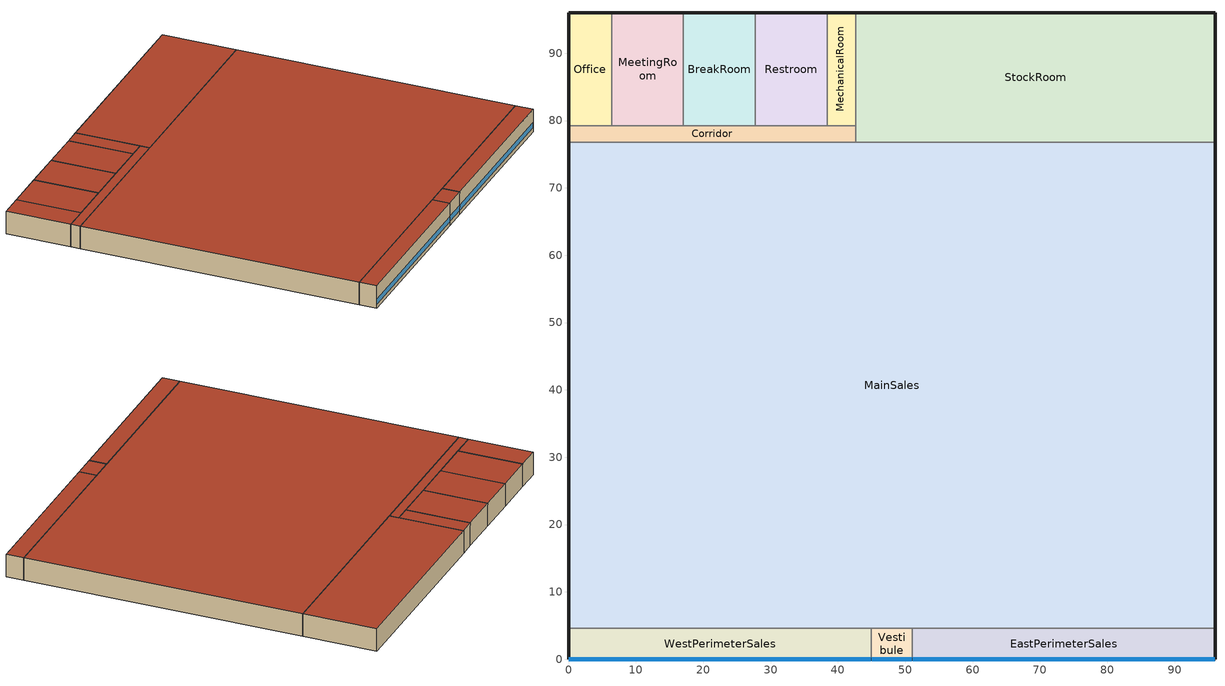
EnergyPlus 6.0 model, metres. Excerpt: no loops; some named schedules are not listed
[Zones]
Office
 floor ground (Unheated - 8in Slab with Carpet_R-20 for 24 in._Ext-slab): 6.4,96.01 6.4,79.25 0,79.25 0,96.01 z0
 wall outside (Mass_R-15.4 ci_Ext-wall): 6.4,96.01 0,96.01 0,79.25 z0:6.1
 wall to MeetingRoom (Standard_Int-Wall): 6.4,79.25 6.4,96.01 z0:6.1
 wall to Corridor (Standard_Int-Wall): 0,79.25 6.4,79.25 z0:6.1
 roof outside (IEAD_R-30 ci_Roof): 6.4,79.25 6.4,96.01 0,96.01 0,79.25 z6.1
BreakRoom
 floor ground (Unheated - 8in Slab with Carpet_R-20 for 24 in._Ext-slab): 27.74,96.01 27.74,79.25 17.07,79.25 17.07,96.01 z0
 wall outside (Mass_R-15.4 ci_Ext-wall): 27.74,96.01 17.07,96.01 z0:6.1
 wall to Corridor (Standard_Int-Wall): 17.07,79.25 27.74,79.25 z0:6.1
 wall to MeetingRoom (Standard_Int-Wall): 17.07,96.01 17.07,79.25 z0:6.1
 wall to Restroom (Standard_Int-Wall): 27.74,79.25 27.74,96.01 z0:6.1
 roof outside (IEAD_R-30 ci_Roof): 27.74,79.25 27.74,96.01 17.07,96.01 17.07,79.25 z6.1
WestPerimeterSales
 floor ground (Unheated - 8in Slab with Carpet_R-20 for 24 in._Ext-slab): 44.96,4.57 44.96,0 0,0 0,4.57 z0
 wall outside (Mass_R-15.4 ci_Ext-wall): 0,4.57 0,0 44.96,0 z0:6.1
 wall to MainSales (Standard_Int-Wall): 44.96,4.57 0,4.57 z0:6.1
 wall to Vestibule (Standard_Int-Wall): 44.96,0 44.96,4.57 z0:6.1
 window (Retail_AEDG_window_6_UValue_2.556_SHGC_0.4_VT_0.51): 0.05,0 44.91,0 z1.1:2.45
 roof outside (IEAD_R-30 ci_Roof): 44.96,0 44.96,4.57 0,4.57 0,0 z6.1
Corridor
 floor ground (Unheated - 8in Slab with Carpet_R-20 for 24 in._Ext-slab): 42.67,79.25 42.67,76.81 0,76.81 0,79.25 z0
 wall outside (Mass_R-15.4 ci_Ext-wall): 0,79.25 0,76.81 z0:6.1
 wall to StockRoom (Standard_Int-Wall): 42.67,76.81 42.67,79.25 z0:6.1
 wall to MainSales (Standard_Int-Wall): 0,76.81 42.67,76.81 z0:6.1
 wall to MeetingRoom (Standard_Int-Wall): 17.07,79.25 6.4,79.25 z0:6.1
 wall to Restroom (Standard_Int-Wall): 38.4,79.25 27.74,79.25 z0:6.1
 wall to MechanicalRoom (Standard_Int-Wall): 42.67,79.25 38.4,79.25 z0:6.1
 roof outside (IEAD_R-30 ci_Roof): 42.67,76.81 42.67,79.25 0,79.25 0,76.81 z6.1
EastPerimeterSales
 floor ground (Unheated - 8in Slab with Carpet_R-20 for 24 in._Ext-slab): 96.01,4.57 96.01,0 51.05,0 51.05,4.57 z0
 wall outside (Mass_R-15.4 ci_Ext-wall): 51.05,0 96.01,0 96.01,4.57 z0:6.1
 wall to MainSales (Standard_Int-Wall): 96.01,4.57 51.05,4.57 z0:6.1
 wall to Vestibule (Standard_Int-Wall): 51.05,4.57 51.05,0 z0:6.1
 window (Retail_AEDG_window_6_UValue_2.556_SHGC_0.4_VT_0.51): 51.1,0 95.96,0 z1.1:2.45
 roof outside (IEAD_R-30 ci_Roof): 96.01,0 96.01,4.57 51.05,4.57 51.05,0 z6.1
Vestibule
 floor ground (Unheated - 8in Slab with Carpet_R-20 for 24 in._Ext-slab): 51.05,4.57 51.05,0 44.96,0 44.96,4.57 z0
 wall outside (Mass_R-15.4 ci_Ext-wall): 44.96,0 51.05,0 z0:6.1
 wall to MainSales (Standard_Int-Wall): 51.05,4.57 44.96,4.57 z0:6.1
 window (Retail_AEDG_window_6_UValue_2.556_SHGC_0.4_VT_0.51): 45.01,0 51,0 z1.1:2.45
 roof outside (IEAD_R-30 ci_Roof): 51.05,0 51.05,4.57 44.96,4.57 44.96,0 z6.1
StockRoom
 floor ground (Unheated - 8in Slab with Carpet_R-20 for 24 in._Ext-slab): 96.01,96.01 96.01,76.81 42.67,76.81 42.67,96.01 z0
 wall outside (Mass_R-15.4 ci_Ext-wall): 96.01,76.81 96.01,96.01 42.67,96.01 z0:6.1
 wall to MechanicalRoom (Standard_Int-Wall): 42.67,96.01 42.67,79.25 z0:6.1
 wall to MainSales (Standard_Int-Wall): 42.67,76.81 96.01,76.81 z0:6.1
 roof outside (IEAD_R-30 ci_Roof): 96.01,76.81 96.01,96.01 42.67,96.01 42.67,76.81 z6.1
MainSales
 floor ground (Unheated - 8in Slab with Carpet_R-20 for 24 in._Ext-slab): 96.01,76.81 96.01,4.57 0,4.57 0,76.81 z0
 wall outside (Mass_R-15.4 ci_Ext-wall): 96.01,4.57 96.01,76.81 / 0,76.81 0,4.57 z0:6.1
 roof outside (IEAD_R-30 ci_Roof): 96.01,4.57 96.01,76.81 0,76.81 0,4.57 z6.1
MeetingRoom
 floor ground (Unheated - 8in Slab with Carpet_R-20 for 24 in._Ext-slab): 17.07,96.01 17.07,79.25 6.4,79.25 6.4,96.01 z0
 wall outside (Mass_R-15.4 ci_Ext-wall): 17.07,96.01 6.4,96.01 z0:6.1
 roof outside (IEAD_R-30 ci_Roof): 17.07,79.25 17.07,96.01 6.4,96.01 6.4,79.25 z6.1
Restroom
 floor ground (Unheated - 8in Slab with Carpet_R-20 for 24 in._Ext-slab): 38.4,96.01 38.4,79.25 27.74,79.25 27.74,96.01 z0
 wall outside (Mass_R-15.4 ci_Ext-wall): 38.4,96.01 27.74,96.01 z0:6.1
 wall to MechanicalRoom (Standard_Int-Wall): 38.4,79.25 38.4,96.01 z0:6.1
 roof outside (IEAD_R-30 ci_Roof): 38.4,79.25 38.4,96.01 27.74,96.01 27.74,79.25 z6.1
MechanicalRoom
 floor ground (Unheated - 8in Slab with Carpet_R-20 for 24 in._Ext-slab): 42.67,96.01 42.67,79.25 38.4,79.25 38.4,96.01 z0
 wall outside (Mass_R-15.4 ci_Ext-wall): 42.67,96.01 38.4,96.01 z0:6.1
 roof outside (IEAD_R-30 ci_Roof): 42.67,79.25 42.67,96.01 38.4,96.01 38.4,79.25 z6.1
[Building]
Retail_100k_MultiZoneVAV: North Axis=0; Terrain=City; Loads Convergence Tolerance Value=0.04; Temperature Convergence Tolerance Value=0.2; Solar Distribution=FullExterior; Maximum Number of Warmup Days=25
[Site:Location]
USA MN-MINNEAPOLIS: Latitude {deg}=44.87; Longitude {deg}=-93.22; Time Zone {hr}=-6; Elevation {m}=255
[Site:GroundTemperature:BuildingSurface]
19.332, 19.336, 19.402, 19.499, 20.187, 21.576, 22.125, 22.272, 20.641, 19.872, 19.644, 19.476
[Site:WaterMainsTemperature]
Calculation Method=CORRELATION; Annual Average Outdoor Air Temperature {C}=7.21; Maximum Difference In Monthly Average Outdoor Air Temperatures {deltaC}=33.8
[SizingPeriod:DesignDay] Barometric Pressure {Pa}=98299; Rain {0-no,1-yes}=0; Snow on ground {0-no,1-yes}=0; Day of Month=21; Daylight Savings Time Indicator=0; Humidity Indicating Type=WetBulb
Name | Maximum Dry-Bulb Temperature {C} | Daily Temp Range {C} | Humidity Indicating Conditions at Maximum Dry-Bulb | Wind Speed {m/s} design conditions vs. traditional 6.71 m/s (15 mph) | Wind Direction {Degrees; N=0, S=180} | Clearness {0.0 to 1.1} | Month | Day Type | Wind Speed {m/s} design conditions vs. traditional 3.35 m/s (7mph)
MINNEAPOLIS Ann Htg 99.6% Condns DB | -26 | 0 | -26 | 3.9 | 310 | 0 | 1 | WinterDesignDay
MINNEAPOLIS Ann Clg .4% Condns DB=>MWB | 32.8 | 10.3 | 22.9 |  | 180 | 1 | 7 | SummerDesignDay | 6.2
MINNEAPOLIS Ann Clg .4% Condns WB=>MDB | 30.7 | 10.3 | 24.8 |  | 180 | 1 | 7 | SummerDesignDay | 6.2
[WindowMaterial:Glazing]
Theoretical Glass [247]: Optical Data Type=SpectralAverage; Thickness=0.003; Solar Transmittance at Normal Incidence=0.3801; Front Side Solar Reflectance at Normal Incidence=0.5699; Back Side Solar Reflectance at Normal Incidence=0.5699; Visible Transmittance at Normal Incidence=0.5097; Front Side Visible Reflectance at Normal Incidence=0.4404; Back Side Visible Reflectance at Normal Incidence=0.4404; Infrared Transmittance at Normal Incidence=0; Front Side Infrared Hemispherical Emissivity=0.9; Back Side Infrared Hemispherical Emissivity=0.9; Conductivity=0.0133; Dirt Correction Factor for Solar and Visible Transmittance=1; Solar Diffusing=No
[Material] Thermal Absorptance=0.9
Name | Roughness | Thickness | Conductivity | Density | Specific Heat | Solar Absorptance | Visible Absorptance | Thickness {m} | Conductivity {W/m-K} | Density {kg/m3} | Specific Heat {J/kg-K}
Roof Membrane | VeryRough | 0.0095 | 0.16 | 1121.29 | 1460 | 0.7 | 0.7
Roof Insulation [29] | MediumRough | 0.2575 | 0.049 | 265 | 836.8 | 0.7 | 0.7
Metal Decking | MediumSmooth | 0.0015 | 45.006 | 7680 | 418.4 | 0.7 | 0.3
GP01 1/2 GYPSUM | Smooth | 0.0127 | 0.16 | 800 | 1090 | 0.7 | 0.5
1IN Stucco | Smooth | 0.0253 | 0.6918 | 1858 | 837 | 0.92 | 0.92
8IN Concrete HW | MediumRough | 0.2033 | 1.7296 | 2243 | 837 | 0.65 | 0.65
Wall Insulation [14] | MediumRough | 0.0905 | 0.0432 | 91 | 837 | 0.5 | 0.5
1/2IN Gypsum | Smooth | 0.0127 | 0.16 | 784.9 | 830 | 0.92 | 0.92
MAT-CC05 8 HW CONCRETE | Rough | 0.2032 | 1.311 | 2240 | 836.8 | 0.7 | 0.7
Std Wood 6inch | MediumSmooth |  |  |  |  | 0.7 | 0.7 | 0.15 | 0.12 | 540 | 1210
[Material:NoMass]
CP02 CARPET PAD: Roughness=VeryRough; Thermal Resistance {(m2-K)/W}=0.2165; Thermal Absorptance=0.9; Solar Absorptance=0.7; Visible Absorptance=0.8
[Construction]
InteriorFurnishings: Std Wood 6inch
Retail_AEDG_window_6_UValue_2.556_SHGC_0.4_VT_0.51: Theoretical Glass [247]
IEAD_R-30 ci_Roof: Roof Membrane, Roof Insulation [29], Metal Decking
Standard_Int-Wall: GP01 1/2 GYPSUM, GP01 1/2 GYPSUM
Mass_R-15.4 ci_Ext-wall: 1IN Stucco, 8IN Concrete HW, Wall Insulation [14], 1/2IN Gypsum
Unheated - 8in Slab with Carpet_R-20 for 24 in._Ext-slab: MAT-CC05 8 HW CONCRETE, CP02 CARPET PAD
[ComponentCost:LineItem] Line Item Type=Construction
Name | Item | Cost per Area {$/m2} | Cost per Area
Interior Furnishings | InteriorFurnishings | 1
Interior Floor | INT-FLOOR-UNDERSIDE | 15
Interior Floor Slab | INT-FLOOR-SLAB | 35
Drop Ceiling | DropCeiling | 10
Sloped Metal Roof | Sloped_Metal_Roof | 1
Gable Wall | Gable_Wall | 1
Air Wall | AIR-WALL | 1
Swinging Door Conditioned | Std Swinging Door_con | 1
Swinging Door Semi-conditioned | Std Swinging Door_semi | 1
Overhead Door | Std Overhead Door | 1
south:Retail_AEDG_window_6_UValue_2.556_SHGC_0.4_VT_0.51 | Retail_AEDG_window_6_UValue_2.556_SHGC_0.4_VT_0.51 |  | 1
east:Retail_AEDG_window_6_UValue_2.556_SHGC_0.4_VT_0.51_east | Retail_AEDG_window_6_UValue_2.556_SHGC_0.4_VT_0.51_east |  | 1
north:Retail_AEDG_window_6_UValue_2.556_SHGC_0.4_VT_0.51_north | Retail_AEDG_window_6_UValue_2.556_SHGC_0.4_VT_0.51_north |  | 1
west:Retail_AEDG_window_6_UValue_2.556_SHGC_0.4_VT_0.51_west | Retail_AEDG_window_6_UValue_2.556_SHGC_0.4_VT_0.51_west |  | 1
roofs:IEAD_R-30 ci_Roof | IEAD_R-30 ci_Roof |  | 1
int-walls:Standard_Int-Wall | Standard_Int-Wall |  | 1
ext-walls:Mass_R-15.4 ci_Ext-wall | Mass_R-15.4 ci_Ext-wall |  | 1
ext-slab:Unheated - 8in Slab with Carpet_R-20 for 24 in._Ext-slab | Unheated - 8in Slab with Carpet_R-20 for 24 in._Ext-slab |  | 1
exposed-floor:Mass_R-8.3 ci_ExposedFloor | Mass_R-8.3 ci_ExposedFloor |  | 34.6727
door:Swinging_NR_door | Swinging_NR_door |  | 1
non-swinging-door:Non-Swinging_NR_door | Non-Swinging_NR_door |  | 1
[Zone] Type=1; Multiplier=1; Ceiling Height=AutoCalculate; Part of Total Floor Area=Yes
Name | Volume
Office | 654.1192
BreakRoom; MeetingRoom; Restroom | 1090.2
WestPerimeterSales; EastPerimeterSales | 1253.02
Corridor | 634.2974
Vestibule | 169.9011
StockRoom | 6243.86
MainSales | 42279.9
MechanicalRoom | 436.0794
[InternalMass] Construction=InteriorFurnishings
Name | Zone | Surface Area
Office Internal Mass | Office | 214.606
BreakRoom Internal Mass | BreakRoom | 357.6767
WestPerimeterSales Internal Mass | WestPerimeterSales | 411.096
Corridor Internal Mass | Corridor | 208.1028
EastPerimeterSales Internal Mass | EastPerimeterSales | 411.096
Vestibule Internal Mass | Vestibule | 55.7418
StockRoom Internal Mass | StockRoom | 2048.51
MainSales Internal Mass | MainSales | 13871.4
MeetingRoom Internal Mass | MeetingRoom | 357.6767
Restroom Internal Mass | Restroom | 357.6767
MechanicalRoom Internal Mass | MechanicalRoom | 143.0707
[ZoneInfiltration:DesignFlowRate] Schedule=INFIL_SCH; Design Volume Flow Rate Calculation Method=Flow/ExteriorWallArea; Flow per Exterior Surface Area {m3/s/m2}=0.0001963; Constant Term Coefficient=1; Temperature Term Coefficient=0; Velocity Term Coefficient=0; Velocity Squared Term Coefficient=0
Name | Zone
Office_Infiltration | Office
BreakRoom_Infiltration | BreakRoom
WestPerimeterSales_Infiltration | WestPerimeterSales
Corridor_Infiltration | Corridor
EastPerimeterSales_Infiltration | EastPerimeterSales
Vestibule_Infiltration | Vestibule
StockRoom_Infiltration | StockRoom
MainSales_Infiltration | MainSales
MeetingRoom_Infiltration | MeetingRoom
Restroom_Infiltration | Restroom
MechanicalRoom_Infiltration | MechanicalRoom
[People] Schedule=BLDG_OCC_SCH; Number of People Calculation Method=People; Fraction Radiant=0.3; User Specified Sensible Fraction=AUTOCALCULATE; Activity Level Schedule=ACTIVITY_SCH; Carbon Dioxide Generation Rate {m3/s-W}=3.82E-8; Enable ASHRAE 55 Comfort Warnings=No; MRT Calculation=ZoneAveraged; Work Efficiency Schedule=WORK_EFF_SCH; Clothing Schedule=CLOTHING_SCH; Air Velocity Schedule=AIR_VELO_SCH; Thermal Comfort Report=FANGER
Name | Zone | Number of People
Office People | Office | 5.7729
BreakRoom People | BreakRoom | 134.7547
WestPerimeterSales People | WestPerimeterSales | 13.2784
EastPerimeterSales People | EastPerimeterSales | 13.2784
Vestibule People | Vestibule | 1.8005
StockRoom People | StockRoom | 36.6684
MainSales People | MainSales | 448.0447
MeetingRoom People | MeetingRoom | 96.2508
Restroom People | Restroom | 11.553
[Lights] Schedule=BLDG_LIGHT_SCH; Design Level Calculation Method=LightingLevel; Return Air Fraction=0; Fraction Visible=0.2; Fraction Replaceable=1; Return Air Fraction is Calculated from Plenum Temperature=No
Name | Zone | Design Level {W} | Fraction Radiant
Office_Lights | Office | 519.3466 | 0.37
BreakRoom_Lights | BreakRoom | 865.5776 | 0.37
WestPerimeterSales_Lights | WestPerimeterSales | 4203.46 | 0.42
Corridor_Lights | Corridor | 279.8983 | 0.37
EastPerimeterSales_Lights | EastPerimeterSales | 4203.46 | 0.42
Vestibule_Lights | Vestibule | 149.9455 | 0.37
StockRoom_Lights | StockRoom | 1987.06 | 0.42
MainSales_Lights | MainSales | 141835 | 0.42
MeetingRoom_Lights | MeetingRoom | 865.5776 | 0.37
Restroom_Lights | Restroom | 867.366 | 0.37
MechanicalRoom_Lights | MechanicalRoom | 346.231 | 0.37
[ElectricEquipment] Schedule=BLDG_EQUIP_SCH; Design Level Calculation Method=EquipmentLevel; Fraction Latent=0; Fraction Radiant=0.5; Fraction Lost=0
Name | Zone | Design Level {W}
Office_PlugMisc_Equip | Office | 649.1832
BreakRoom_PlugMisc_Equip | BreakRoom | 3753.82
WestPerimeterSales_PlugMisc_Equip | WestPerimeterSales | 663.92
EastPerimeterSales_PlugMisc_Equip | EastPerimeterSales | 663.92
StockRoom_PlugMisc_Equip | StockRoom | 6196.75
MainSales_PlugMisc_Equip | MainSales | 22402.2
MeetingRoom_PlugMisc_Equip | MeetingRoom | 1081.97
Restroom_PlugMisc_Equip | Restroom | 144.8591
[SetpointManager:Scheduled] Control Variable {Temperature | Others }=Temperature
Name | Schedule | Setpoint Node or NodeList
VAV_O SAT Setpoint | VAV_O_SAT_Sch | VAV_O Supply Equipment Outlet Node
VAV_BR SAT Setpoint | VAV_BR_SAT_Sch | VAV_BR Supply Equipment Outlet Node
VAV_WPS SAT Setpoint | VAV_WPS_SAT_Sch | VAV_WPS Supply Equipment Outlet Node
VAV_C SAT Setpoint | VAV_C_SAT_Sch | VAV_C Supply Equipment Outlet Node
VAV_EPS SAT Setpoint | VAV_EPS_SAT_Sch | VAV_EPS Supply Equipment Outlet Node
VAV_V SAT Setpoint | VAV_V_SAT_Sch | VAV_V Supply Equipment Outlet Node
VAV_SR SAT Setpoint | VAV_SR_SAT_Sch | VAV_SR Supply Equipment Outlet Node
VAV_MS SAT Setpoint | VAV_MS_SAT_Sch | VAV_MS Supply Equipment Outlet Node
VAV_MTR SAT Setpoint | VAV_MtR_SAT_Sch | VAV_MTR Supply Equipment Outlet Node
VAV_R SAT Setpoint | VAV_R_SAT_Sch | VAV_R Supply Equipment Outlet Node
VAV_MCR SAT Setpoint | VAV_McR_SAT_Sch | VAV_MCR Supply Equipment Outlet Node
[SetpointManager:MixedAir] Control Variable {Temperature}=Temperature
Name | Setpoint Node or NodeList
VAV_O_CoolC 2 SAT Manager | VAV_O_CoolC 2-VAV_O_FanNode
VAV_BR_CoolC 2 SAT Manager | VAV_BR_CoolC 2-VAV_BR_FanNode
VAV_WPS_CoolC 2 SAT Manager | VAV_WPS_CoolC 2-VAV_WPS_FanNode
VAV_C_CoolC 2 SAT Manager | VAV_C_CoolC 2-VAV_C_FanNode
VAV_EPS_CoolC 2 SAT Manager | VAV_EPS_CoolC 2-VAV_EPS_FanNode
VAV_V_CoolC 2 SAT Manager | VAV_V_CoolC 2-VAV_V_FanNode
VAV_SR_CoolC 2 SAT Manager | VAV_SR_CoolC 2-VAV_SR_FanNode
VAV_MS_CoolC 2 SAT Manager | VAV_MS_CoolC 2-VAV_MS_FanNode
VAV_MTR_CoolC 2 SAT Manager | VAV_MTR_CoolC 2-VAV_MTR_FanNode
VAV_R_CoolC 2 SAT Manager | VAV_R_CoolC 2-VAV_R_FanNode
VAV_MCR_CoolC 2 SAT Manager | VAV_MCR_CoolC 2-VAV_MCR_FanNode
[EnergyManagementSystem:Sensor]
VAV_O_OA_Enth; VAV_BR_OA_Enth; VAV_WPS_OA_Enth; VAV_C_OA_Enth; VAV_EPS_OA_Enth; VAV_V_OA_Enth; VAV_SR_OA_Enth; VAV_MS_OA_Enth; VAV_MTR_OA_Enth; VAV_R_OA_Enth; VAV_MCR_OA_Enth: Environment; Outdoor Enthalpy
VAV_O_OA_Tdb; VAV_BR_OA_Tdb; VAV_WPS_OA_Tdb; VAV_C_OA_Tdb; VAV_EPS_OA_Tdb; VAV_V_OA_Tdb; VAV_SR_OA_Tdb; VAV_MS_OA_Tdb; VAV_MTR_OA_Tdb; VAV_R_OA_Tdb; VAV_MCR_OA_Tdb: Environment; Outdoor Dry Bulb
VAV_O_Pb; VAV_BR_Pb; VAV_WPS_Pb; VAV_C_Pb; VAV_EPS_Pb; VAV_V_Pb; VAV_SR_Pb; VAV_MS_Pb; VAV_MTR_Pb; VAV_R_Pb; VAV_MCR_Pb: Environment; Outdoor Barometric Pressure
VAV_O_ClgSetP; VAV_BR_ClgSetP; VAV_WPS_ClgSetP; VAV_C_ClgSetP; VAV_EPS_ClgSetP; VAV_V_ClgSetP; VAV_SR_ClgSetP; VAV_MS_ClgSetP; VAV_MTR_ClgSetP; VAV_R_ClgSetP; VAV_MCR_ClgSetP: ClgSetP_Sch; Schedule Value
VAV_O_SAT; VAV_BR_SAT; VAV_WPS_SAT; VAV_C_SAT; VAV_EPS_SAT; VAV_V_SAT; VAV_SR_SAT; VAV_MS_SAT; VAV_MTR_SAT; VAV_R_SAT; VAV_MCR_SAT: VAV_SAT_Schedule; Schedule Value
VAV_O_SAT_Econ; VAV_BR_SAT_Econ; VAV_WPS_SAT_Econ; VAV_C_SAT_Econ; VAV_EPS_SAT_Econ; VAV_V_SAT_Econ; VAV_SR_SAT_Econ; VAV_MS_SAT_Econ; VAV_MTR_SAT_Econ; VAV_R_SAT_Econ; VAV_MCR_SAT_Econ: VAV_Econ_SAT_Schedule; Schedule Value
[EnergyManagementSystem:Actuator]
VAV_O_SAT_Sch_Act: VAV_O_SAT_Sch; Schedule:Compact; Schedule Value
VAV_O_Fan_Sch_Act: VAV_O_Fan_Sch; Schedule:Compact; Schedule Value
Office_PTAC_Fan_Sch_Act: Office_PTAC_Fan_Sch; Schedule:Compact; Schedule Value
VAV_BR_SAT_Sch_Act: VAV_BR_SAT_Sch; Schedule:Compact; Schedule Value
VAV_BR_Fan_Sch_Act: VAV_BR_Fan_Sch; Schedule:Compact; Schedule Value
BreakRoom_PTAC_Fan_Sch_Act: BreakRoom_PTAC_Fan_Sch; Schedule:Compact; Schedule Value
VAV_WPS_SAT_Sch_Act: VAV_WPS_SAT_Sch; Schedule:Compact; Schedule Value
VAV_WPS_Fan_Sch_Act: VAV_WPS_Fan_Sch; Schedule:Compact; Schedule Value
WestPerimeterSales_PTAC_Fan_Sch_Act: WestPerimeterSales_PTAC_Fan_Sch; Schedule:Compact; Schedule Value
VAV_C_SAT_Sch_Act: VAV_C_SAT_Sch; Schedule:Compact; Schedule Value
VAV_C_Fan_Sch_Act: VAV_C_Fan_Sch; Schedule:Compact; Schedule Value
Corridor_PTAC_Fan_Sch_Act: Corridor_PTAC_Fan_Sch; Schedule:Compact; Schedule Value
VAV_EPS_SAT_Sch_Act: VAV_EPS_SAT_Sch; Schedule:Compact; Schedule Value
VAV_EPS_Fan_Sch_Act: VAV_EPS_Fan_Sch; Schedule:Compact; Schedule Value
EastPerimeterSales_PTAC_Fan_Sch_Act: EastPerimeterSales_PTAC_Fan_Sch; Schedule:Compact; Schedule Value
VAV_V_SAT_Sch_Act: VAV_V_SAT_Sch; Schedule:Compact; Schedule Value
VAV_V_Fan_Sch_Act: VAV_V_Fan_Sch; Schedule:Compact; Schedule Value
Vestibule_PTAC_Fan_Sch_Act: Vestibule_PTAC_Fan_Sch; Schedule:Compact; Schedule Value
VAV_SR_SAT_Sch_Act: VAV_SR_SAT_Sch; Schedule:Compact; Schedule Value
VAV_SR_Fan_Sch_Act: VAV_SR_Fan_Sch; Schedule:Compact; Schedule Value
StockRoom_PTAC_Fan_Sch_Act: StockRoom_PTAC_Fan_Sch; Schedule:Compact; Schedule Value
VAV_MS_SAT_Sch_Act: VAV_MS_SAT_Sch; Schedule:Compact; Schedule Value
VAV_MS_Fan_Sch_Act: VAV_MS_Fan_Sch; Schedule:Compact; Schedule Value
MainSales_PTAC_Fan_Sch_Act: MainSales_PTAC_Fan_Sch; Schedule:Compact; Schedule Value
VAV_MTR_SAT_Sch_Act: VAV_MTR_SAT_Sch; Schedule:Compact; Schedule Value
VAV_MTR_Fan_Sch_Act: VAV_MTR_Fan_Sch; Schedule:Compact; Schedule Value
MeetingRoom_PTAC_Fan_Sch_Act: MeetingRoom_PTAC_Fan_Sch; Schedule:Compact; Schedule Value
VAV_R_SAT_Sch_Act: VAV_R_SAT_Sch; Schedule:Compact; Schedule Value
VAV_R_Fan_Sch_Act: VAV_R_Fan_Sch; Schedule:Compact; Schedule Value
Restroom_PTAC_Fan_Sch_Act: Restroom_PTAC_Fan_Sch; Schedule:Compact; Schedule Value
VAV_MCR_SAT_Sch_Act: VAV_MCR_SAT_Sch; Schedule:Compact; Schedule Value
VAV_MCR_Fan_Sch_Act: VAV_MCR_Fan_Sch; Schedule:Compact; Schedule Value
MechanicalRoom_PTAC_Fan_Sch_Act: MechanicalRoom_PTAC_Fan_Sch; Schedule:Compact; Schedule Value
[EnergyManagementSystem:ProgramCallingManager]
VAV_O_Initialize_Globals_Call: BeginNewEnvironment; VAV_O_Initialize_Globals
VAV_O_SAT_Reset_Call: AfterPredictorBeforeHVACManagers; VAV_O_SAT_Reset
VAV_BR_Initialize_Globals_Call: BeginNewEnvironment; VAV_BR_Initialize_Globals
VAV_BR_SAT_Reset_Call: AfterPredictorBeforeHVACManagers; VAV_BR_SAT_Reset
VAV_WPS_Initialize_Globals_Call: BeginNewEnvironment; VAV_WPS_Initialize_Globals
VAV_WPS_SAT_Reset_Call: AfterPredictorBeforeHVACManagers; VAV_WPS_SAT_Reset
VAV_C_Initialize_Globals_Call: BeginNewEnvironment; VAV_C_Initialize_Globals
VAV_C_SAT_Reset_Call: AfterPredictorBeforeHVACManagers; VAV_C_SAT_Reset
VAV_EPS_Initialize_Globals_Call: BeginNewEnvironment; VAV_EPS_Initialize_Globals
VAV_EPS_SAT_Reset_Call: AfterPredictorBeforeHVACManagers; VAV_EPS_SAT_Reset
VAV_V_Initialize_Globals_Call: BeginNewEnvironment; VAV_V_Initialize_Globals
VAV_V_SAT_Reset_Call: AfterPredictorBeforeHVACManagers; VAV_V_SAT_Reset
VAV_SR_Initialize_Globals_Call: BeginNewEnvironment; VAV_SR_Initialize_Globals
VAV_SR_SAT_Reset_Call: AfterPredictorBeforeHVACManagers; VAV_SR_SAT_Reset
VAV_MS_Initialize_Globals_Call: BeginNewEnvironment; VAV_MS_Initialize_Globals
VAV_MS_SAT_Reset_Call: AfterPredictorBeforeHVACManagers; VAV_MS_SAT_Reset
VAV_MTR_Initialize_Globals_Call: BeginNewEnvironment; VAV_MTR_Initialize_Globals
VAV_MTR_SAT_Reset_Call: AfterPredictorBeforeHVACManagers; VAV_MTR_SAT_Reset
VAV_R_Initialize_Globals_Call: BeginNewEnvironment; VAV_R_Initialize_Globals
VAV_R_SAT_Reset_Call: AfterPredictorBeforeHVACManagers; VAV_R_SAT_Reset
VAV_MCR_Initialize_Globals_Call: BeginNewEnvironment; VAV_MCR_Initialize_Globals
VAV_MCR_SAT_Reset_Call: AfterPredictorBeforeHVACManagers; VAV_MCR_SAT_Reset
[EnergyManagementSystem:Program]
VAV_O_Initialize_Globals: SET VAV_O_SAT_Value = VAV_O_SAT
VAV_O_SAT_Reset: IF VAV_O_Heat_Load > 0; SET VAV_O_Fan_Sch_Act = 0; SET Office_PTAC_Fan_Sch_Act = 1; ELSE; SET VAV_O_Fan_Sch_Act = 1; SET Office_PTAC_Fan_Sch_Act = 0; IF (VAV_O_OA_Tdb > VAV_O_SAT_Value); IF VAV_O_OA_Enth < VAV_O_RA_Enth; SET VAV_O_SAT_Sch_Act = VAV_O_SAT_Econ; SET VAV_O_SAT_Value = VAV_O_SAT_Econ; ENDIF; ELSE; SET VAV_O_SAT_Sch_Act = VAV_O_SAT_Value; ENDIF; IF (@TrendSum VAV_O_FanFractionLog 3)<3*(VAV_O_MinFlowFraction + 0.01); SET VAV_O_SAT_Sch_Act = VAV_O_SAT + 2.78; SET VAV_O_SAT_Value = VAV_O_SAT + 2.78; ELSE; SET VAV_O_SAT_Sch_Act = VAV_O_SAT_Value; ENDIF; IF Office_Tdb > (VAV_O_ClgSetP - 1.0); SET VAV_O_SAT_Sch_Act = VAV_O_SAT; SET VAV_O_SAT_Value = VAV_O_SAT; ELSE; SET VAV_O_SAT_Sch_Act = VAV_O_SAT_Value; ENDIF; ENDIF; SET VAV_O_W = @WFnTdbRhPb 23.89 0.6 VAV_O_Pb; SET VAV_O_Tdp = @TdpFnWPb VAV_O_W VAV_O_Pb; SET Office_W = @WFnTdbRhPb Office_Tdb Office_RH/100 VAV_O_Pb; SET Office_Tdp = @TdpFnWPb Office_W VAV_O_Pb; IF Office_Tdp > VAV_O_Tdp; SET VAV_O_SAT_Sch_Act = VAV_O_SAT; SET VAV_O_SAT_Value = VAV_O_SAT; ELSE; SET VAV_O_SAT_Sch_Act = VAV_O_SAT_Value; ENDIF
VAV_BR_Initialize_Globals: SET VAV_BR_SAT_Value = VAV_BR_SAT
VAV_BR_SAT_Reset: IF VAV_BR_Heat_Load > 0; SET VAV_BR_Fan_Sch_Act = 0; SET BreakRoom_PTAC_Fan_Sch_Act = 1; ELSE; SET VAV_BR_Fan_Sch_Act = 1; SET BreakRoom_PTAC_Fan_Sch_Act = 0; IF (VAV_BR_OA_Tdb > VAV_BR_SAT_Value); IF VAV_BR_OA_Enth < VAV_BR_RA_Enth; SET VAV_BR_SAT_Sch_Act = VAV_BR_SAT_Econ; SET VAV_BR_SAT_Value = VAV_BR_SAT_Econ; ENDIF; ELSE; SET VAV_BR_SAT_Sch_Act = VAV_BR_SAT_Value; ENDIF; IF (@TrendSum VAV_BR_FanFractionLog 3)<3*(VAV_BR_MinFlowFraction + 0.01); SET VAV_BR_SAT_Sch_Act = VAV_BR_SAT + 2.78; SET VAV_BR_SAT_Value = VAV_BR_SAT + 2.78; ELSE; SET VAV_BR_SAT_Sch_Act = VAV_BR_SAT_Value; ENDIF; IF BreakRoom_Tdb > (VAV_BR_ClgSetP - 1.0); SET VAV_BR_SAT_Sch_Act = VAV_BR_SAT; SET VAV_BR_SAT_Value = VAV_BR_SAT; ELSE; SET VAV_BR_SAT_Sch_Act = VAV_BR_SAT_Value; ENDIF; ENDIF; SET VAV_BR_W = @WFnTdbRhPb 23.89 0.6 VAV_BR_Pb; SET VAV_BR_Tdp = @TdpFnWPb VAV_BR_W VAV_BR_Pb; SET BreakRoom_W = @WFnTdbRhPb BreakRoom_Tdb BreakRoom_RH/100 VAV_BR_Pb; SET BreakRoom_Tdp = @TdpFnWPb BreakRoom_W VAV_BR_Pb; IF BreakRoom_Tdp > VAV_BR_Tdp; SET VAV_BR_SAT_Sch_Act = VAV_BR_SAT; SET VAV_BR_SAT_Value = VAV_BR_SAT; ELSE; SET VAV_BR_SAT_Sch_Act = VAV_BR_SAT_Value; ENDIF
VAV_WPS_Initialize_Globals: SET VAV_WPS_SAT_Value = VAV_WPS_SAT
VAV_WPS_SAT_Reset: IF VAV_WPS_Heat_Load > 0; SET VAV_WPS_Fan_Sch_Act = 0; SET WestPerimeterSales_PTAC_Fan_Sch_Act = 1; ELSE; SET VAV_WPS_Fan_Sch_Act = 1; SET WestPerimeterSales_PTAC_Fan_Sch_Act = 0; IF (VAV_WPS_OA_Tdb > VAV_WPS_SAT_Value); IF VAV_WPS_OA_Enth < VAV_WPS_RA_Enth; SET VAV_WPS_SAT_Sch_Act = VAV_WPS_SAT_Econ; SET VAV_WPS_SAT_Value = VAV_WPS_SAT_Econ; ENDIF; ELSE; SET VAV_WPS_SAT_Sch_Act = VAV_WPS_SAT_Value; ENDIF; IF (@TrendSum VAV_WPS_FanFractionLog 3)<3*(VAV_WPS_MinFlowFraction + 0.01); SET VAV_WPS_SAT_Sch_Act = VAV_WPS_SAT + 2.78; SET VAV_WPS_SAT_Value = VAV_WPS_SAT + 2.78; ELSE; SET VAV_WPS_SAT_Sch_Act = VAV_WPS_SAT_Value; ENDIF; IF WestPerimeterSales_Tdb > (VAV_WPS_ClgSetP - 1.0); SET VAV_WPS_SAT_Sch_Act = VAV_WPS_SAT; SET VAV_WPS_SAT_Value = VAV_WPS_SAT; ELSE; SET VAV_WPS_SAT_Sch_Act = VAV_WPS_SAT_Value; ENDIF; ENDIF; SET VAV_WPS_W = @WFnTdbRhPb 23.89 0.6 VAV_WPS_Pb; SET VAV_WPS_Tdp = @TdpFnWPb VAV_WPS_W VAV_WPS_Pb; SET WestPerimeterSales_W = @WFnTdbRhPb WestPerimeterSales_Tdb WestPerimeterSales_RH/100 VAV_WPS_Pb; SET WestPerimeterSales_Tdp = @TdpFnWPb WestPerimeterSales_W VAV_WPS_Pb; IF WestPerimeterSales_Tdp > VAV_WPS_Tdp; SET VAV_WPS_SAT_Sch_Act = VAV_WPS_SAT; SET VAV_WPS_SAT_Value = VAV_WPS_SAT; ELSE; SET VAV_WPS_SAT_Sch_Act = VAV_WPS_SAT_Value; ENDIF
VAV_C_Initialize_Globals: SET VAV_C_SAT_Value = VAV_C_SAT
VAV_C_SAT_Reset: IF VAV_C_Heat_Load > 0; SET VAV_C_Fan_Sch_Act = 0; SET Corridor_PTAC_Fan_Sch_Act = 1; ELSE; SET VAV_C_Fan_Sch_Act = 1; SET Corridor_PTAC_Fan_Sch_Act = 0; IF (VAV_C_OA_Tdb > VAV_C_SAT_Value); IF VAV_C_OA_Enth < VAV_C_RA_Enth; SET VAV_C_SAT_Sch_Act = VAV_C_SAT_Econ; SET VAV_C_SAT_Value = VAV_C_SAT_Econ; ENDIF; ELSE; SET VAV_C_SAT_Sch_Act = VAV_C_SAT_Value; ENDIF; IF (@TrendSum VAV_C_FanFractionLog 3)<3*(VAV_C_MinFlowFraction + 0.01); SET VAV_C_SAT_Sch_Act = VAV_C_SAT + 2.78; SET VAV_C_SAT_Value = VAV_C_SAT + 2.78; ELSE; SET VAV_C_SAT_Sch_Act = VAV_C_SAT_Value; ENDIF; IF Corridor_Tdb > (VAV_C_ClgSetP - 1.0); SET VAV_C_SAT_Sch_Act = VAV_C_SAT; SET VAV_C_SAT_Value = VAV_C_SAT; ELSE; SET VAV_C_SAT_Sch_Act = VAV_C_SAT_Value; ENDIF; ENDIF; SET VAV_C_W = @WFnTdbRhPb 23.89 0.6 VAV_C_Pb; SET VAV_C_Tdp = @TdpFnWPb VAV_C_W VAV_C_Pb; SET Corridor_W = @WFnTdbRhPb Corridor_Tdb Corridor_RH/100 VAV_C_Pb; SET Corridor_Tdp = @TdpFnWPb Corridor_W VAV_C_Pb; IF Corridor_Tdp > VAV_C_Tdp; SET VAV_C_SAT_Sch_Act = VAV_C_SAT; SET VAV_C_SAT_Value = VAV_C_SAT; ELSE; SET VAV_C_SAT_Sch_Act = VAV_C_SAT_Value; ENDIF
VAV_EPS_Initialize_Globals: SET VAV_EPS_SAT_Value = VAV_EPS_SAT
VAV_EPS_SAT_Reset: IF VAV_EPS_Heat_Load > 0; SET VAV_EPS_Fan_Sch_Act = 0; SET EastPerimeterSales_PTAC_Fan_Sch_Act = 1; ELSE; SET VAV_EPS_Fan_Sch_Act = 1; SET EastPerimeterSales_PTAC_Fan_Sch_Act = 0; IF (VAV_EPS_OA_Tdb > VAV_EPS_SAT_Value); IF VAV_EPS_OA_Enth < VAV_EPS_RA_Enth; SET VAV_EPS_SAT_Sch_Act = VAV_EPS_SAT_Econ; SET VAV_EPS_SAT_Value = VAV_EPS_SAT_Econ; ENDIF; ELSE; SET VAV_EPS_SAT_Sch_Act = VAV_EPS_SAT_Value; ENDIF; IF (@TrendSum VAV_EPS_FanFractionLog 3)<3*(VAV_EPS_MinFlowFraction + 0.01); SET VAV_EPS_SAT_Sch_Act = VAV_EPS_SAT + 2.78; SET VAV_EPS_SAT_Value = VAV_EPS_SAT + 2.78; ELSE; SET VAV_EPS_SAT_Sch_Act = VAV_EPS_SAT_Value; ENDIF; IF EastPerimeterSales_Tdb > (VAV_EPS_ClgSetP - 1.0); SET VAV_EPS_SAT_Sch_Act = VAV_EPS_SAT; SET VAV_EPS_SAT_Value = VAV_EPS_SAT; ELSE; SET VAV_EPS_SAT_Sch_Act = VAV_EPS_SAT_Value; ENDIF; ENDIF; SET VAV_EPS_W = @WFnTdbRhPb 23.89 0.6 VAV_EPS_Pb; SET VAV_EPS_Tdp = @TdpFnWPb VAV_EPS_W VAV_EPS_Pb; SET EastPerimeterSales_W = @WFnTdbRhPb EastPerimeterSales_Tdb EastPerimeterSales_RH/100 VAV_EPS_Pb; SET EastPerimeterSales_Tdp = @TdpFnWPb EastPerimeterSales_W VAV_EPS_Pb; IF EastPerimeterSales_Tdp > VAV_EPS_Tdp; SET VAV_EPS_SAT_Sch_Act = VAV_EPS_SAT; SET VAV_EPS_SAT_Value = VAV_EPS_SAT; ELSE; SET VAV_EPS_SAT_Sch_Act = VAV_EPS_SAT_Value; ENDIF
VAV_V_Initialize_Globals: SET VAV_V_SAT_Value = VAV_V_SAT
VAV_V_SAT_Reset: IF VAV_V_Heat_Load > 0; SET VAV_V_Fan_Sch_Act = 0; SET Vestibule_PTAC_Fan_Sch_Act = 1; ELSE; SET VAV_V_Fan_Sch_Act = 1; SET Vestibule_PTAC_Fan_Sch_Act = 0; IF (VAV_V_OA_Tdb > VAV_V_SAT_Value); IF VAV_V_OA_Enth < VAV_V_RA_Enth; SET VAV_V_SAT_Sch_Act = VAV_V_SAT_Econ; SET VAV_V_SAT_Value = VAV_V_SAT_Econ; ENDIF; ELSE; SET VAV_V_SAT_Sch_Act = VAV_V_SAT_Value; ENDIF; IF (@TrendSum VAV_V_FanFractionLog 3)<3*(VAV_V_MinFlowFraction + 0.01); SET VAV_V_SAT_Sch_Act = VAV_V_SAT + 2.78; SET VAV_V_SAT_Value = VAV_V_SAT + 2.78; ELSE; SET VAV_V_SAT_Sch_Act = VAV_V_SAT_Value; ENDIF; IF Vestibule_Tdb > (VAV_V_ClgSetP - 1.0); SET VAV_V_SAT_Sch_Act = VAV_V_SAT; SET VAV_V_SAT_Value = VAV_V_SAT; ELSE; SET VAV_V_SAT_Sch_Act = VAV_V_SAT_Value; ENDIF; ENDIF; SET VAV_V_W = @WFnTdbRhPb 23.89 0.6 VAV_V_Pb; SET VAV_V_Tdp = @TdpFnWPb VAV_V_W VAV_V_Pb; SET Vestibule_W = @WFnTdbRhPb Vestibule_Tdb Vestibule_RH/100 VAV_V_Pb; SET Vestibule_Tdp = @TdpFnWPb Vestibule_W VAV_V_Pb; IF Vestibule_Tdp > VAV_V_Tdp; SET VAV_V_SAT_Sch_Act = VAV_V_SAT; SET VAV_V_SAT_Value = VAV_V_SAT; ELSE; SET VAV_V_SAT_Sch_Act = VAV_V_SAT_Value; ENDIF
VAV_SR_Initialize_Globals: SET VAV_SR_SAT_Value = VAV_SR_SAT
VAV_SR_SAT_Reset: IF VAV_SR_Heat_Load > 0; SET VAV_SR_Fan_Sch_Act = 0; SET StockRoom_PTAC_Fan_Sch_Act = 1; ELSE; SET VAV_SR_Fan_Sch_Act = 1; SET StockRoom_PTAC_Fan_Sch_Act = 0; IF (VAV_SR_OA_Tdb > VAV_SR_SAT_Value); IF VAV_SR_OA_Enth < VAV_SR_RA_Enth; SET VAV_SR_SAT_Sch_Act = VAV_SR_SAT_Econ; SET VAV_SR_SAT_Value = VAV_SR_SAT_Econ; ENDIF; ELSE; SET VAV_SR_SAT_Sch_Act = VAV_SR_SAT_Value; ENDIF; IF (@TrendSum VAV_SR_FanFractionLog 3)<3*(VAV_SR_MinFlowFraction + 0.01); SET VAV_SR_SAT_Sch_Act = VAV_SR_SAT + 2.78; SET VAV_SR_SAT_Value = VAV_SR_SAT + 2.78; ELSE; SET VAV_SR_SAT_Sch_Act = VAV_SR_SAT_Value; ENDIF; IF StockRoom_Tdb > (VAV_SR_ClgSetP - 1.0); SET VAV_SR_SAT_Sch_Act = VAV_SR_SAT; SET VAV_SR_SAT_Value = VAV_SR_SAT; ELSE; SET VAV_SR_SAT_Sch_Act = VAV_SR_SAT_Value; ENDIF; ENDIF; SET VAV_SR_W = @WFnTdbRhPb 23.89 0.6 VAV_SR_Pb; SET VAV_SR_Tdp = @TdpFnWPb VAV_SR_W VAV_SR_Pb; SET StockRoom_W = @WFnTdbRhPb StockRoom_Tdb StockRoom_RH/100 VAV_SR_Pb; SET StockRoom_Tdp = @TdpFnWPb StockRoom_W VAV_SR_Pb; IF StockRoom_Tdp > VAV_SR_Tdp; SET VAV_SR_SAT_Sch_Act = VAV_SR_SAT; SET VAV_SR_SAT_Value = VAV_SR_SAT; ELSE; SET VAV_SR_SAT_Sch_Act = VAV_SR_SAT_Value; ENDIF
VAV_MS_Initialize_Globals: SET VAV_MS_SAT_Value = VAV_MS_SAT
VAV_MS_SAT_Reset: IF VAV_MS_Heat_Load > 0; SET VAV_MS_Fan_Sch_Act = 0; SET MainSales_PTAC_Fan_Sch_Act = 1; ELSE; SET VAV_MS_Fan_Sch_Act = 1; SET MainSales_PTAC_Fan_Sch_Act = 0; IF (VAV_MS_OA_Tdb > VAV_MS_SAT_Value); IF VAV_MS_OA_Enth < VAV_MS_RA_Enth; SET VAV_MS_SAT_Sch_Act = VAV_MS_SAT_Econ; SET VAV_MS_SAT_Value = VAV_MS_SAT_Econ; ENDIF; ELSE; SET VAV_MS_SAT_Sch_Act = VAV_MS_SAT_Value; ENDIF; IF (@TrendSum VAV_MS_FanFractionLog 3)<3*(VAV_MS_MinFlowFraction + 0.01); SET VAV_MS_SAT_Sch_Act = VAV_MS_SAT + 2.78; SET VAV_MS_SAT_Value = VAV_MS_SAT + 2.78; ELSE; SET VAV_MS_SAT_Sch_Act = VAV_MS_SAT_Value; ENDIF; IF MainSales_Tdb > (VAV_MS_ClgSetP - 1.0); SET VAV_MS_SAT_Sch_Act = VAV_MS_SAT; SET VAV_MS_SAT_Value = VAV_MS_SAT; ELSE; SET VAV_MS_SAT_Sch_Act = VAV_MS_SAT_Value; ENDIF; ENDIF; SET VAV_MS_W = @WFnTdbRhPb 23.89 0.6 VAV_MS_Pb; SET VAV_MS_Tdp = @TdpFnWPb VAV_MS_W VAV_MS_Pb; SET MainSales_W = @WFnTdbRhPb MainSales_Tdb MainSales_RH/100 VAV_MS_Pb; SET MainSales_Tdp = @TdpFnWPb MainSales_W VAV_MS_Pb; IF MainSales_Tdp > VAV_MS_Tdp; SET VAV_MS_SAT_Sch_Act = VAV_MS_SAT; SET VAV_MS_SAT_Value = VAV_MS_SAT; ELSE; SET VAV_MS_SAT_Sch_Act = VAV_MS_SAT_Value; ENDIF
VAV_MTR_Initialize_Globals: SET VAV_MTR_SAT_Value = VAV_MTR_SAT
VAV_MTR_SAT_Reset: IF VAV_MTR_Heat_Load > 0; SET VAV_MTR_Fan_Sch_Act = 0; SET MeetingRoom_PTAC_Fan_Sch_Act = 1; ELSE; SET VAV_MTR_Fan_Sch_Act = 1; SET MeetingRoom_PTAC_Fan_Sch_Act = 0; IF (VAV_MTR_OA_Tdb > VAV_MTR_SAT_Value); IF VAV_MTR_OA_Enth < VAV_MTR_RA_Enth; SET VAV_MTR_SAT_Sch_Act = VAV_MTR_SAT_Econ; SET VAV_MTR_SAT_Value = VAV_MTR_SAT_Econ; ENDIF; ELSE; SET VAV_MTR_SAT_Sch_Act = VAV_MTR_SAT_Value; ENDIF; IF (@TrendSum VAV_MTR_FanFractionLog 3)<3*(VAV_MTR_MinFlowFraction + 0.01); SET VAV_MTR_SAT_Sch_Act = VAV_MTR_SAT + 2.78; SET VAV_MTR_SAT_Value = VAV_MTR_SAT + 2.78; ELSE; SET VAV_MTR_SAT_Sch_Act = VAV_MTR_SAT_Value; ENDIF; IF MeetingRoom_Tdb > (VAV_MTR_ClgSetP - 1.0); SET VAV_MTR_SAT_Sch_Act = VAV_MTR_SAT; SET VAV_MTR_SAT_Value = VAV_MTR_SAT; ELSE; SET VAV_MTR_SAT_Sch_Act = VAV_MTR_SAT_Value; ENDIF; ENDIF; SET VAV_MTR_W = @WFnTdbRhPb 23.89 0.6 VAV_MTR_Pb; SET VAV_MTR_Tdp = @TdpFnWPb VAV_MTR_W VAV_MTR_Pb; SET MeetingRoom_W = @WFnTdbRhPb MeetingRoom_Tdb MeetingRoom_RH/100 VAV_MTR_Pb; SET MeetingRoom_Tdp = @TdpFnWPb MeetingRoom_W VAV_MTR_Pb; IF MeetingRoom_Tdp > VAV_MTR_Tdp; SET VAV_MTR_SAT_Sch_Act = VAV_MTR_SAT; SET VAV_MTR_SAT_Value = VAV_MTR_SAT; ELSE; SET VAV_MTR_SAT_Sch_Act = VAV_MTR_SAT_Value; ENDIF
VAV_R_Initialize_Globals: SET VAV_R_SAT_Value = VAV_R_SAT
VAV_R_SAT_Reset: IF VAV_R_Heat_Load > 0; SET VAV_R_Fan_Sch_Act = 0; SET Restroom_PTAC_Fan_Sch_Act = 1; ELSE; SET VAV_R_Fan_Sch_Act = 1; SET Restroom_PTAC_Fan_Sch_Act = 0; IF (VAV_R_OA_Tdb > VAV_R_SAT_Value); IF VAV_R_OA_Enth < VAV_R_RA_Enth; SET VAV_R_SAT_Sch_Act = VAV_R_SAT_Econ; SET VAV_R_SAT_Value = VAV_R_SAT_Econ; ENDIF; ELSE; SET VAV_R_SAT_Sch_Act = VAV_R_SAT_Value; ENDIF; IF (@TrendSum VAV_R_FanFractionLog 3)<3*(VAV_R_MinFlowFraction + 0.01); SET VAV_R_SAT_Sch_Act = VAV_R_SAT + 2.78; SET VAV_R_SAT_Value = VAV_R_SAT + 2.78; ELSE; SET VAV_R_SAT_Sch_Act = VAV_R_SAT_Value; ENDIF; IF Restroom_Tdb > (VAV_R_ClgSetP - 1.0); SET VAV_R_SAT_Sch_Act = VAV_R_SAT; SET VAV_R_SAT_Value = VAV_R_SAT; ELSE; SET VAV_R_SAT_Sch_Act = VAV_R_SAT_Value; ENDIF; ENDIF; SET VAV_R_W = @WFnTdbRhPb 23.89 0.6 VAV_R_Pb; SET VAV_R_Tdp = @TdpFnWPb VAV_R_W VAV_R_Pb; SET Restroom_W = @WFnTdbRhPb Restroom_Tdb Restroom_RH/100 VAV_R_Pb; SET Restroom_Tdp = @TdpFnWPb Restroom_W VAV_R_Pb; IF Restroom_Tdp > VAV_R_Tdp; SET VAV_R_SAT_Sch_Act = VAV_R_SAT; SET VAV_R_SAT_Value = VAV_R_SAT; ELSE; SET VAV_R_SAT_Sch_Act = VAV_R_SAT_Value; ENDIF
VAV_MCR_Initialize_Globals: SET VAV_MCR_SAT_Value = VAV_MCR_SAT
VAV_MCR_SAT_Reset: IF VAV_MCR_Heat_Load > 0; SET VAV_MCR_Fan_Sch_Act = 0; SET MechanicalRoom_PTAC_Fan_Sch_Act = 1; ELSE; SET VAV_MCR_Fan_Sch_Act = 1; SET MechanicalRoom_PTAC_Fan_Sch_Act = 0; IF (VAV_MCR_OA_Tdb > VAV_MCR_SAT_Value); IF VAV_MCR_OA_Enth < VAV_MCR_RA_Enth; SET VAV_MCR_SAT_Sch_Act = VAV_MCR_SAT_Econ; SET VAV_MCR_SAT_Value = VAV_MCR_SAT_Econ; ENDIF; ELSE; SET VAV_MCR_SAT_Sch_Act = VAV_MCR_SAT_Value; ENDIF; IF (@TrendSum VAV_MCR_FanFractionLog 3)<3*(VAV_MCR_MinFlowFraction + 0.01); SET VAV_MCR_SAT_Sch_Act = VAV_MCR_SAT + 2.78; SET VAV_MCR_SAT_Value = VAV_MCR_SAT + 2.78; ELSE; SET VAV_MCR_SAT_Sch_Act = VAV_MCR_SAT_Value; ENDIF; IF MechanicalRoom_Tdb > (VAV_MCR_ClgSetP - 1.0); SET VAV_MCR_SAT_Sch_Act = VAV_MCR_SAT; SET VAV_MCR_SAT_Value = VAV_MCR_SAT; ELSE; SET VAV_MCR_SAT_Sch_Act = VAV_MCR_SAT_Value; ENDIF; ENDIF; SET VAV_MCR_W = @WFnTdbRhPb 23.89 0.6 VAV_MCR_Pb; SET VAV_MCR_Tdp = @TdpFnWPb VAV_MCR_W VAV_MCR_Pb; SET MechanicalRoom_W = @WFnTdbRhPb MechanicalRoom_Tdb MechanicalRoom_RH/100 VAV_MCR_Pb; SET MechanicalRoom_Tdp = @TdpFnWPb MechanicalRoom_W VAV_MCR_Pb; IF MechanicalRoom_Tdp > VAV_MCR_Tdp; SET VAV_MCR_SAT_Sch_Act = VAV_MCR_SAT; SET VAV_MCR_SAT_Value = VAV_MCR_SAT; ELSE; SET VAV_MCR_SAT_Sch_Act = VAV_MCR_SAT_Value; ENDIF
[Exterior:Lights]
Exterior Facade Lighting: Schedule=ExtLight_Sch; Design Level=24806.3; Control Option=AstronomicalClock
[UtilityCost:Tariff]
Name | Output Meter | Conversion Factor Choice | Season Schedule | Monthly Charge or Variable | Group
NorthernStatesPow_A-14_GeneralService | ElectricityNet:Facility | kWh | NorthernStatesPowSeasonSchedule | 22.04 | Comm Elect
NorthernStatesPow_A-10_SmallGeneral | ElectricityNet:Facility | kWh | NorthernStatesPowSeasonSchedule | 6.88 | Comm Elect
MN_EIAMonthlyRateGas | Gas:Facility | MCF |  | 0 | Comm Gas
[UtilityCost:Charge:Block]
Charge Variable=annualEnergyCharge; Tariff=NorthernStatesPow_A-14_GeneralService; Source Variable=totalEnergy; Season=annual; Category Variable=EnergyCharges; Block Size Multiplier Value or Variable=TotalDemand; Block Size 1 Value or Variable=400; Block 1 Cost per Unit Value or Variable=0.0331; Block Size 2 Value or Variable=remaining; Block 2 Cost per Unit Value or Variable=0.0261
[UtilityCost:Charge:Simple]
Name | Charge Variable | Tariff | Source Variable | Season | Category Variable | Cost per Unit Value or Variable
 | WinterBasicDemandCharge | NorthernStatesPow_A-14_GeneralService | TotalDemand | Winter | DemandCharges | 6.61
 | SummerBasicDemandCharge | NorthernStatesPow_A-14_GeneralService | TotalDemand | Summer | DemandCharges | 9.26
 | TaxofSixPercent | NorthernStatesPow_A-14_GeneralService | SubTotal | Annual | Taxes | 0.06
 | SummerBasicEnergyCharge | NorthernStatesPow_A-10_SmallGeneral | TotalEnergy | Summer | EnergyCharges | 0.0758
 | WinterBasicEnergyCharge | NorthernStatesPow_A-10_SmallGeneral | TotalEnergy | Winter | EnergyCharges | 0.0658
 | TaxofSixPercent | NorthernStatesPow_A-10_SmallGeneral | SubTotal | Annual | Taxes | 0.06
 | MonthlyRateGasCharge | MN_EIAMonthlyRateGas | totalEnergy | Annual | EnergyCharges | MN_MonthlyGasRates
 | TaxofSixPercent | MN_EIAMonthlyRateGas | SubTotal | Annual | Taxes | 0.06
[UtilityCost:Qualify] Variable=TotalDemand; Threshold Value or Variable=25; Season=Annual; Threshold Test=Count
Name | Tariff | Qualify Type | Number of Months
MinDemand25kw | NorthernStatesPow_A-14_GeneralService | Minimum | 12
MaxDemand25kw | NorthernStatesPow_A-10_SmallGeneral | Maximum | 1
[Schedule:Compact]
Bldg_Occ_Sch: Fraction, Through: 11/30, For: Weekdays, Until: 06:00, 0, Until: 08:00, 0.125, Until: 09:00, 0.375, Until: 11:00, 0.5, Until: 13:00, 0.625, Until: 17:00, 0.5, Until: 19:00, 0.625, Until: 21:00, 0.5, Until: 22:00, 0.375, Until: 24:00, 0.125, For: Saturday, Until: 06:00, 0, Until: 08:00, 0.125, Until: 09:00, 0.375, Until: 11:00, 0.5, Until: 19:00, 0.625, Until: 21:00, 0.5, Until: 22:00, 0.375, Until: 24:00, 0.125, For: Sunday, Until: 06:00, 0, Until: 08:00, 0.125, Until: 09:00, 0.375, Until: 11:00, 0.5, Until: 17:00, 0.625, Until: 19:00, 0.5, Until: 20:00, 0.375, Until: 22:00, 0.125, Until: 24:00, 0, For: SummerDesignDay, Until: 24:00, 1, For: WinterDesignDay, Until: 24:00, 0, For: AllOtherDays, Until: 24:00, 0, Through: 12/31, For: Weekdays, Until: 06:00, 0, Until: 08:00, 0.25, Until: 09:00, 0.5, Until: 11:00, 0.75, Until: 13:00, 1, Until: 17:00, 0.75, Until: 19:00, 1, Until: 21:00, 0.75, Until: 22:00, 0.5, Until: 24:00, 0.25, For: Saturday, Until: 06:00, 0, Until: 08:00, 0.25, Until: 09:00, 0.5, Until: 11:00, 0.75, Until: 19:00, 1, Until: 21:00, 0.75, Until: 22:00, 0.5, Until: 24:00, 0.25, For: Sunday, Until: 06:00, 0, Until: 08:00, 0.25, Until: 09:00, 0.5, Until: 11:00, 0.75, Until: 17:00, 1, Until: 19:00, 0.75, Until: 20:00, 0.5, Until: 22:00, 0.25, Until: 24:00, 0, For: SummerDesignDay, Until: 24:00, 1, For: WinterDesignDay, Until: 24:00, 0, For: AllOtherDays, Until: 24:00, 0
Infil_Sch: Fraction, Through: 12/31, For: Weekdays Saturday, Until: 06:00, 1, Until: 24:00, 0.5, For: Sunday, Until: 06:00, 1, Until: 22:00, 0.5, Until: 24:00, 1, For: SummerDesignDay, Until: 06:00, 1, Until: 24:00, 0.5, For: WinterDesignDay, Until: 06:00, 1, Until: 24:00, 0.5, For: AllOtherDays, Until: 24:00, 1
Activity_Sch: Any Number, Through: 12/31, For: AllDays, Until: 24:00, 120
Work_Eff_Sch: Fraction, Through: 12/31, For: AllDays, Until: 24:00, 0
Air_Velo_Sch: Any Number, Through: 12/31, For: AllDays, Until: 24:00, 0.2
Clothing_Sch: Any Number, Through: 04/30, For: AllDays, Until: 24:00, 1, Through: 09/30, For: AllDays, Until: 24:00, 0.5, Through: 12/31, For: AllDays, Until: 24:00, 1
Bldg_Light_Sch: Fraction, Through: 12/31, For: Weekdays Saturday, Until: 06:00, 0, Until: 09:00, 0.16, Until: 21:00, 0.9, Until: 24:00, 0.16, For: Sunday, Until: 06:00, 0, Until: 09:00, 0.16, Until: 19:00, 0.9, Until: 22:00, 0.16, Until: 24:00, 0, For: SummerDesignDay, Until: 24:00, 1, For: WinterDesignDay, Until: 24:00, 0, For: AllOtherDays, Until: 24:00, 0
ExtLight_Sch: Fraction, Through: 12/31, For: AllDays, Until: 6:00, 0.25, Until: 24:00, 1
Bldg_Equip_Sch: Fraction, Through: 12/31, For: Weekdays Saturday, Until: 06:00, 0.1, Until: 09:00, 0.6, Until: 21:00, 0.9, Until: 24:00, 0.6, For: Sunday, Until: 06:00, 0.1, Until: 09:00, 0.6, Until: 19:00, 0.9, Until: 22:00, 0.6, Until: 24:00, 0.1, For: SummerDesignDay, Until: 24:00, 1, For: WinterDesignDay, Until: 24:00, 0, For: AllOtherDays, Until: 24:00, 0
